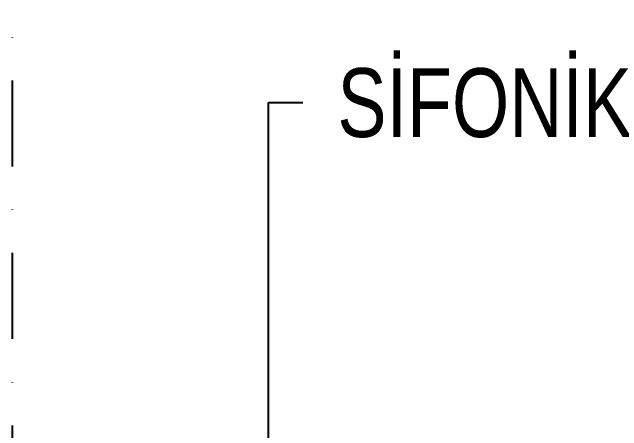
# Model space of a CAD drawing. Header units: centimetres. Extents: x 26569 to 160723, y -3143 to 14565.
# Drawn here: x 92602.1 to 92779.2, y -694.4 to -572.8 of the extents above; entities that cross this region are included whole.
import ezdxf
from ezdxf import colors
from ezdxf.entities.mleader import LeaderData, LeaderLine
from ezdxf.math import Vec2, Vec3

# ---------------------------------------------------------------- set-up
doc = ezdxf.new("R2010")
doc.units = ezdxf.units.CM
doc.header["$LTSCALE"] = 100
doc.linetypes.add('DASHDOT2', pattern=[0.5, 0.25, -0.125, 0, -0.125])
doc.layers.add('A-ANNO-DIMS', color=187, linetype='Continuous')
doc.layers.add('A-ANNO-GRID', color=155, linetype='DASHDOT2')
doc.styles.add('Fields_100', font='act_simplex.shx', dxfattribs={"width": 0.8, "height": 20})

# ---------------------------------------------------------------- blocks, each defined once
blk = doc.blocks.new('_Dot')
at = {"color": 0, "linetype": 'ByBlock', "lineweight": -2}
blk.add_line((-0.5, 0), (-1, 0), dxfattribs=at)
at = {"color": 0, "linetype": 'ByBlock', "const_width": 0.5}
blk.add_lwpolyline([(-0.25, 0, 1), (0.25, 0, 1)], format="xyb", close=True, dxfattribs=at)

msp = doc.modelspace()

# ---------------------------------------------------------------- linework, layer by layer
at = {"layer": 'A-ANNO-GRID'}
msp.add_line((92602.1, -91.6), (92602.1, -1660.07), dxfattribs=at)

# ---------------------------------------------------------------- leaders
at = {"layer": 'A-ANNO-DIMS'}
ml = msp.add_multileader_mtext('Standard', dxfattribs=at)
ml.set_content('SİFONİK YAĞMUR SÜZGECİ', color=50, style='Fields_100')
ml.set_leader_properties(color=256)
ml.set_arrow_properties(name='DOT')
ml.build(insert=Vec2(0, 0))
ml.multileader.update_dxf_attribs({"dogleg_length": 10, "arrow_head_size": 6})
ctx = ml.context
ctx.base_point, ctx.char_height, ctx.arrow_head_size, ctx.landing_gap_size, ctx.plane_origin = Vec3(92686.59, -599.04), 20, 6, 10, Vec3(119131.22, -643.77)
notes = []
notes.append((ctx, [(0, (1, 1, 0), (92676.59, -599.04), (1, 0), 10, [(0, [(92676.59, -775.77)], 0, [])])]))
ctx.mtext.insert, ctx.mtext.flow_direction = Vec3(92696.59, -589.04), 5
for ctx, leaders in notes:
    for number, flags, end, landing, length, lines in leaders:
        leader = LeaderData()
        leader.index, (leader.has_last_leader_line, leader.has_dogleg_vector, leader.attachment_direction) = number, flags
        leader.last_leader_point, leader.dogleg_vector, leader.dogleg_length = Vec3(end), Vec3(landing), length
        for number, points, colour, breaks in lines:
            line = LeaderLine()
            line.index, line.vertices, line.color, line.breaks = number, Vec3.list(points), colors.encode_raw_color(colour), breaks
            leader.lines.append(line)
        ctx.leaders.append(leader)

doc.saveas('drawing.dxf')
